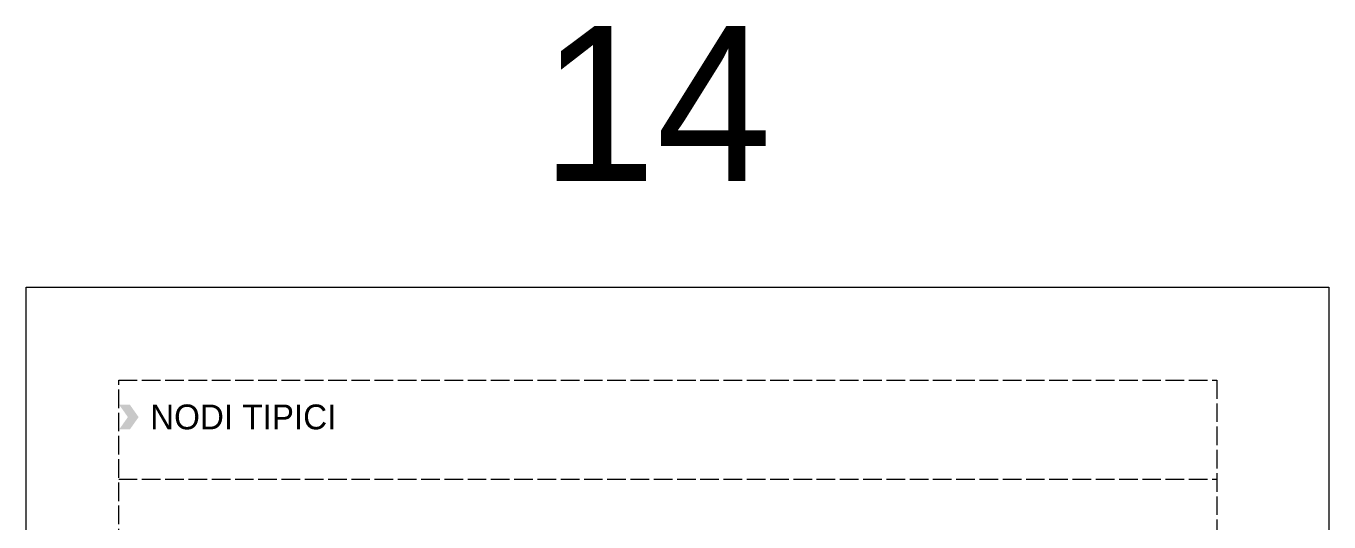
# Model space of a CAD drawing. Header units: millimetres. Extents: x -576 to 4430, y -1196 to 2690.
# Drawn here: x 780 to 990, y -133.9 to -53.9 of the extents above; entities that cross this region are included whole.
import ezdxf

# ---------------------------------------------------------------- set-up
doc = ezdxf.new("R2010")
doc.units = ezdxf.units.MM
doc.header["$LTSCALE"] = 0.25
doc.header["$MEASUREMENT"] = 0
doc.linetypes.add('ACAD_ISO02W100', pattern=[15, 12, -3])
doc.layers.get('0').update_dxf_attribs({"lineweight": 5})
doc.layers.add('01_Fill Border Red', color=7, linetype='Continuous', lineweight=20, true_color=0xe2001a)
doc.layers.add('01_Text', color=40, linetype='Continuous', lineweight=25)
doc.layers.add('02_Block Frame', color=7, linetype='Continuous', lineweight=5, true_color=0xe2001a, plot=False)
doc.styles.add('ALUK Main&Secondary Titles', font='GOTHIC.TTF')
doc.styles.add('Aluk Text', font='GOTHIC.TTF')

# ---------------------------------------------------------------- blocks, each defined once
blk = doc.blocks.new('PAGE pari')
at = {"layer": '02_Block Frame', "linetype": 'ACAD_ISO02W100'}
blk.add_line((14.93, 266), (191.93, 266), dxfattribs=at)
at = {"layer": '02_Block Frame'}
blk.add_lwpolyline([(0, 0), (0, 297), (210, 297), (210, 0)], close=True, dxfattribs=at)
at = {"layer": '02_Block Frame', "linetype": 'ACAD_ISO02W100'}
blk.add_lwpolyline([(14.93, 15), (14.93, 282), (191.93, 282), (191.93, 15)], close=True, dxfattribs=at)

msp = doc.modelspace()

# ---------------------------------------------------------------- linework, layer by layer
at = {"layer": '01_Fill Border Red'}
for points in [[(798.141, -116.96), (796.412, -116.96), (796.73, -114.96), (795, -114.96)], [(796.73, -118.96), (795, -118.96), (798.141, -116.96), (796.412, -116.96)]]:
    msp.add_solid(points, dxfattribs=at)

# ---------------------------------------------------------------- block references
msp.add_blockref('PAGE pari', (780, -393))

# ---------------------------------------------------------------- texts
at = {"layer": '01_Text', "ltscale": 0.25, "insert": (862.981, -53.871), "char_height": 25, "attachment_point": 1, "style": 'Aluk Text'}
msp.add_mtext_dynamic_manual_height_columns('14', width=46.83298, gutter_width=12.5, heights=[26.258], dxfattribs=at)
at = {"layer": '01_Text', "insert": (800, -116.96), "char_height": 4, "attachment_point": 4, "style": 'ALUK Main&Secondary Titles'}
msp.add_mtext_dynamic_manual_height_columns('NODI TIPICI', width=120.62971, gutter_width=15, heights=[0], dxfattribs=at)

doc.saveas('drawing.dxf')
